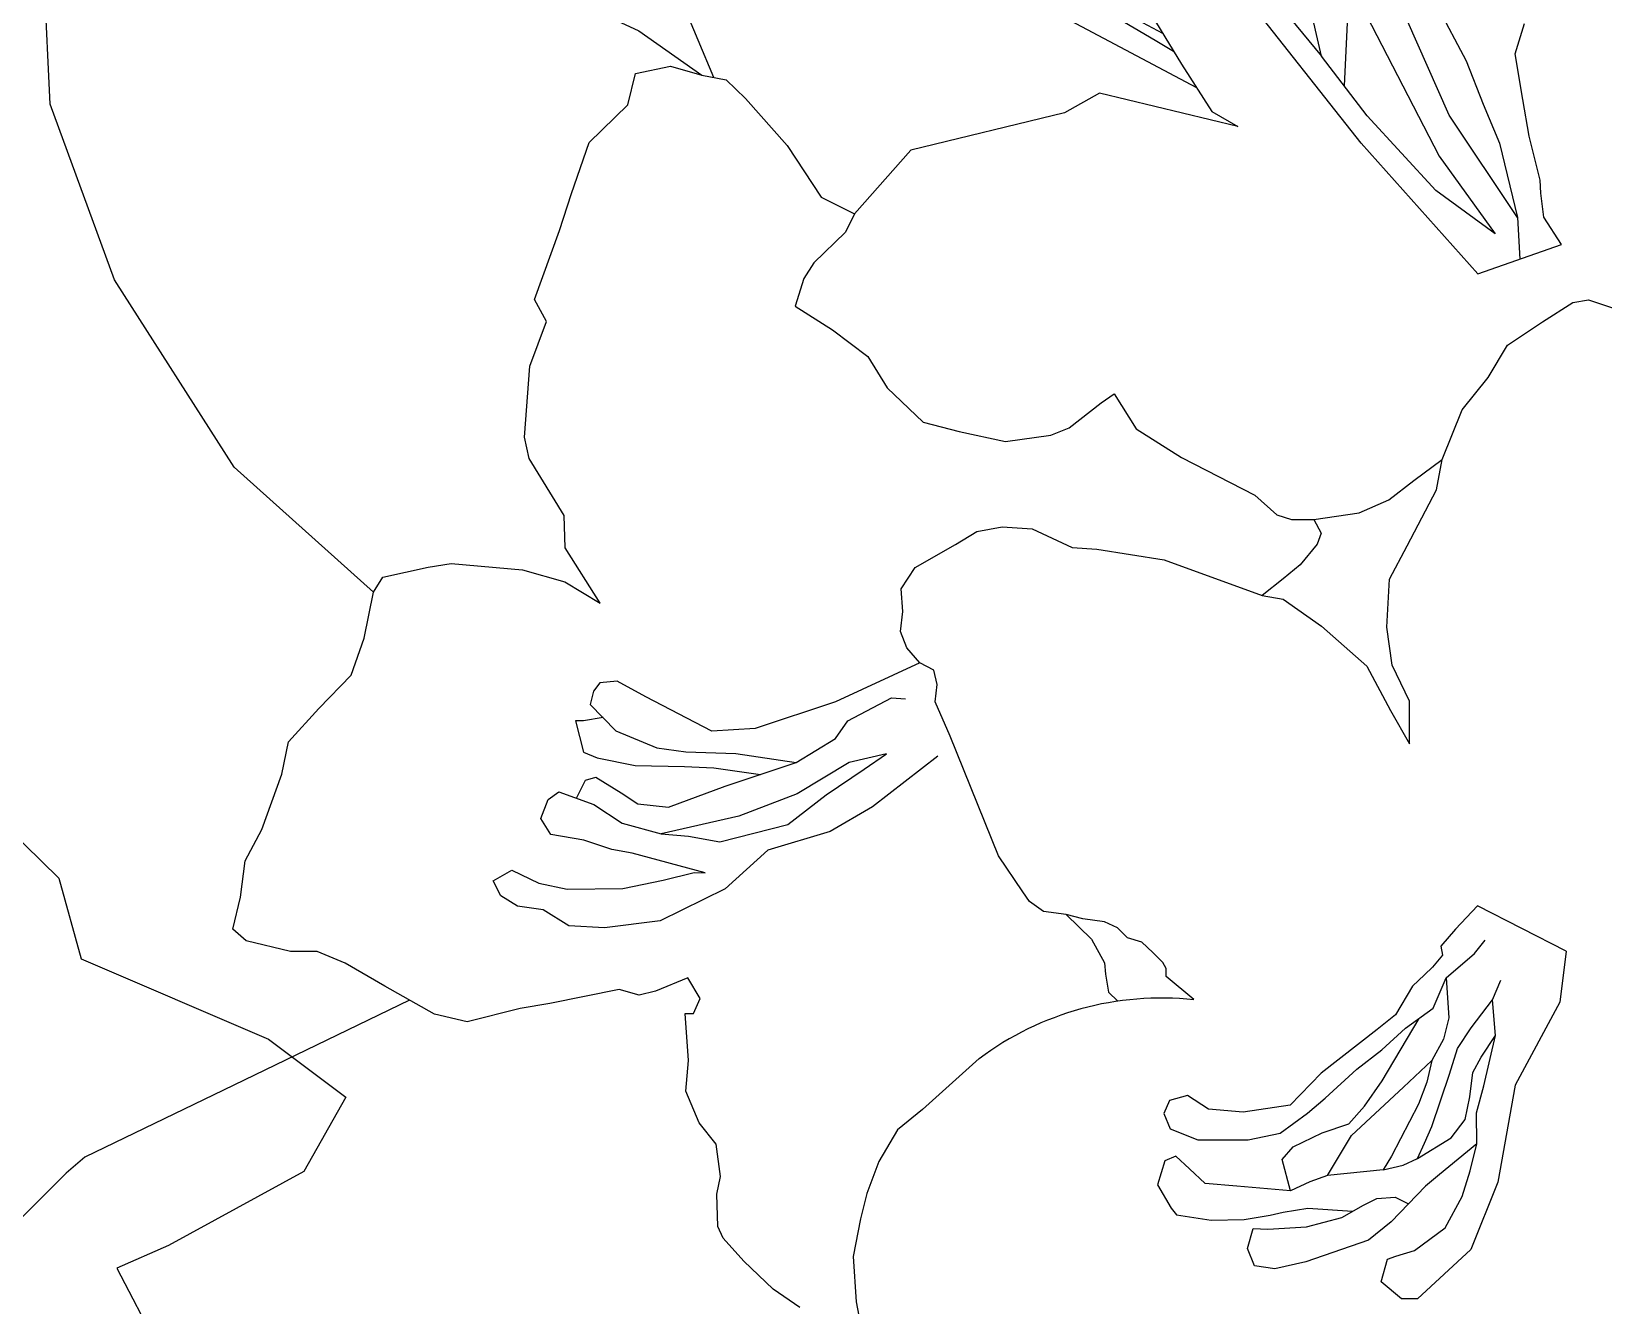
# Model space of a CAD drawing. Header units: millimetres. Extents: x 604785 to 1211550, y 1311006 to 2622648.
# Drawn here: x 605112.5311 to 605112.9364, y 1311075.9892 to 1311076.3175 of the extents above; entities that cross this region are included whole.
import ezdxf

# ---------------------------------------------------------------- set-up
doc = ezdxf.new("R2010")
doc.units = ezdxf.units.MM
doc.layers.add('elenarbi-free_blocks', color=7, linetype='Continuous')

# ---------------------------------------------------------------- blocks, each defined once
blk = doc.blocks.new('A$C20C8591F')
at = {"layer": 'elenarbi-free_blocks', "color": 90}
blk.add_lwpolyline([(21.054, 7.5912), (21.6497, 7.0087), (21.728, 6.7295), (22.3765, 6.4502), (22.6449, 6.2491), (22.4995, 5.9922), (22.0299, 5.7352), (21.851, 5.6571), (22.1305, 5.1208), (22.589, 4.9645), (23.4612, 4.8527), (24.2216, 4.8081), (24.5571, 4.8863), (24.5571, 4.8863), (24.1769, 4.4729), (23.327, 4.1825), (22.2871, 4.149), (20.2519, 4.4171), (19.4579, 4.7299), (19.3796, 4.9645), (19.3014, 5.1097)], dxfattribs=at)
blk = doc.blocks.new('A$C69433AA9')
at = {"layer": 'elenarbi-free_blocks', "color": 82}
for p, q in [((4.797, 12.257), (3.506, 11.633)), ((3.506, 11.633), (2.545, 11.169)), ((2.545, 11.169), (2.415, 11.058)), ((2.415, 11.058), (2.085, 10.728))]:
    blk.add_line(p, q, dxfattribs=at)
at = {"layer": 'elenarbi-free_blocks', "color": 211}
for points in [[(6.907, 18.651), (6.689, 19.17)], [(9.885, 19.175), (10.149, 18.743), (10.359, 18.417), (10.538, 18.312), (9.579, 18.543), (9.337, 18.406), (8.271, 18.149), (7.882, 17.707)], [(10.234, 12.261), (10.043, 12.422), (10.043, 12.476), (10.019, 12.519), (9.949, 12.588), (9.874, 12.658), (9.775, 12.69), (9.705, 12.759), (9.614, 12.8), (9.464, 12.821), (9.349, 12.851), (9.191, 12.872), (9.094, 12.942), (9.049, 13.009), (8.879, 13.258), (8.545, 14.086), (8.441, 14.324), (8.455, 14.445), (8.431, 14.544), (8.334, 14.596), (8.244, 14.698), (8.201, 14.812), (8.216, 14.951), (8.206, 15.107), (8.302, 15.255), (8.581, 15.414), (8.729, 15.504), (8.906, 15.538), (9.114, 15.523), (9.39, 15.395), (9.561, 15.383), (10.029, 15.308), (10.708, 15.061), (10.854, 15.037), (11.119, 14.849), (11.434, 14.572), (11.597, 14.264), (11.73, 14.034), (11.73, 14.33), (11.609, 14.578), (11.573, 14.843), (11.591, 15.175), (11.712, 15.405), (11.917, 15.794), (11.955, 16.005), (12.094, 16.349), (12.275, 16.573), (12.408, 16.796), (12.65, 16.959), (12.861, 17.092), (12.97, 17.11), (13.17, 17.043)], [(8.746, 11.852), (8.353, 11.499), (8.18, 11.358), (8.049, 11.14), (7.967, 10.918), (7.922, 10.741), (7.871, 10.48), (7.894, 10.167), (7.93, 9.972)], [(7.503, 10.127), (7.317, 10.254), (7.113, 10.449), (6.972, 10.607), (6.935, 10.689), (6.926, 10.913), (6.953, 11.036), (6.922, 11.258), (6.804, 11.408), (6.713, 11.626), (6.731, 11.839), (6.708, 12.165), (6.765, 12.165), (6.811, 12.268), (6.725, 12.411), (6.502, 12.319), (6.388, 12.291), (6.251, 12.331), (5.769, 12.234), (5.563, 12.2), (5.197, 12.108), (4.969, 12.16), (4.626, 12.354), (4.351, 12.514), (4.157, 12.594), (3.972, 12.594), (3.664, 12.669), (3.572, 12.749), (3.624, 12.971), (3.658, 13.223), (3.772, 13.439), (3.912, 13.824), (3.957, 14.048), (4.168, 14.278), (4.393, 14.509), (4.483, 14.765), (4.547, 15.085), (4.611, 15.188), (4.925, 15.258), (5.085, 15.284), (5.579, 15.239), (5.874, 15.156), (6.117, 15.008), (5.875, 15.391), (5.869, 15.615), (5.625, 16.012), (5.593, 16.159), (5.631, 16.652), (5.747, 16.96), (5.663, 17.113), (5.837, 17.591), (5.92, 17.848), (6.042, 18.2), (6.311, 18.462), (6.362, 18.68), (6.606, 18.731), (6.824, 18.667), (6.991, 18.635), (7.125, 18.507), (7.414, 18.181), (7.651, 17.822), (7.882, 17.707), (7.818, 17.579), (7.6, 17.367), (7.529, 17.258), (7.471, 17.066), (7.729, 16.903), (7.973, 16.717), (8.107, 16.5), (8.357, 16.263), (8.607, 16.199), (8.928, 16.128), (9.242, 16.173), (9.37, 16.224), (9.591, 16.396), (9.681, 16.46), (9.835, 16.217), (10.149, 16.018), (10.656, 15.756), (10.81, 15.621), (10.912, 15.589), (11.066, 15.589), (11.38, 15.634), (11.585, 15.724), (11.758, 15.858), (11.955, 16.005)], [(11.066, 15.589), (11.117, 15.494), (11.089, 15.418), (10.971, 15.275), (10.854, 15.177), (10.708, 15.061)], [(9.349, 12.851), (9.525, 12.68), (9.615, 12.515), (9.621, 12.438), (9.643, 12.312), (9.707, 12.251)]]:
    blk.add_lwpolyline(points, dxfattribs=at)
at = {"layer": 'elenarbi-free_blocks'}
for points in [[(9.795, 19.37), (9.255, 19.806), (8.931, 20.356), (8.754, 20.618), (8.663, 20.978), (8.602, 21.081), (8.504, 21.142), (8.437, 20.935), (8.498, 20.728), (8.547, 20.642), (8.602, 20.35), (8.62, 20.118), (8.986, 19.679), (9.242, 19.466), (9.773, 19.088), (10.017, 18.959)], [(10.254, 18.58), (9.231, 19.123), (8.706, 19.415), (8.162, 19.629), (7.943, 19.739), (7.741, 19.94), (7.747, 20.196), (7.973, 20.117), (8.107, 19.971), (8.467, 19.721), (8.736, 19.574), (8.839, 19.489), (8.589, 19.695), (8.467, 19.885), (8.394, 20.105), (8.302, 20.342), (8.29, 20.611), (8.29, 20.732), (8.497, 20.732)], [(12.477, 17.681), (12.003, 18.391), (11.566, 19.383), (11.518, 19.891), (11.492, 20.157), (11.433, 20.335), (11.324, 20.391), (11.236, 20.293), (11.207, 20.075), (11.236, 19.823), (11.395, 19.153), (11.934, 18.107), (12.322, 17.568), (11.911, 17.868), (11.436, 18.386), (11.119, 18.8), (11.032, 19.181), (11.075, 19.325), (11.089, 19.472), (11.32, 19.472)], [(8.803, 19.899), (9.103, 19.445), (9.422, 19.232), (9.966, 18.91), (10.092, 18.835)], [(12.203, 17.29), (11.393, 18.197), (10.569, 19.244), (10.405, 19.452), (10.354, 19.69), (10.421, 19.888), (10.632, 19.883), (10.732, 19.686), (10.741, 19.501), (10.774, 19.367), (10.9, 19.065), (11.119, 18.8)], [(12.203, 17.29), (12.784, 17.495), (12.66, 17.683), (12.639, 17.85), (12.634, 17.941), (12.558, 18.246), (12.515, 18.499), (12.461, 18.816), (12.526, 19.026)], [(11.922, 19.145), (12.121, 18.768), (12.24, 18.466), (12.353, 18.197), (12.477, 17.681), (12.493, 17.392)], [(11.278, 18.593), (11.32, 19.472)], [(8.334, 14.596), (7.749, 14.325), (7.192, 14.139), (6.893, 14.121), (6.435, 14.359), (6.237, 14.467), (6.116, 14.457), (6.073, 14.399), (6.048, 14.306), (6.227, 14.124), (6.512, 14.007), (6.713, 13.979), (7.059, 13.967), (7.476, 13.904)], [(5.953, 13.657), (6.017, 13.781), (6.088, 13.802), (6.264, 13.694), (6.379, 13.617), (6.592, 13.595), (6.984, 13.74), (7.476, 13.904), (7.749, 14.071), (7.835, 14.192), (8.138, 14.352), (8.234, 14.346)], [(6.138, 14.215), (6.002, 14.192), (5.946, 14.192), (6.002, 13.976), (6.098, 13.936), (6.36, 13.883), (6.703, 13.877), (6.907, 13.868), (7.23, 13.822)], [(8.46, 13.948), (8.007, 13.597), (7.712, 13.425), (7.28, 13.297), (6.984, 13.028), (6.535, 12.808), (6.148, 12.759), (5.901, 12.773), (5.723, 12.884), (5.544, 12.909), (5.429, 12.98), (5.377, 13.085), (5.506, 13.159), (5.692, 13.069), (5.89, 13.026), (6.276, 13.032), (6.554, 13.088), (6.77, 13.143), (6.845, 13.14), (6.341, 13.276), (6.199, 13.301), (6.004, 13.366), (5.775, 13.406), (5.707, 13.517), (5.757, 13.647), (5.831, 13.7), (6.075, 13.613), (6.27, 13.484), (6.542, 13.41), (6.73, 13.394), (6.947, 13.354), (7.42, 13.474), (7.686, 13.681), (7.949, 13.857), (8.103, 13.965), (7.844, 13.904), (7.485, 13.687), (7.08, 13.533), (6.542, 13.41)], [(12.816, 12.597), (12.2, 12.912), (12.048, 12.749), (11.947, 12.631), (11.957, 12.57), (11.889, 12.486), (11.832, 12.432), (11.751, 12.354), (11.632, 12.155), (11.504, 12.054), (11.117, 11.751), (10.901, 11.529), (10.576, 11.481), (10.336, 11.502), (10.191, 11.596), (10.066, 11.562), (10.025, 11.471), (10.069, 11.366), (10.262, 11.289), (10.61, 11.289), (10.833, 11.336), (11.023, 11.474), (11.144, 11.579), (11.364, 11.778), (11.537, 11.914), (11.702, 12.062), (11.892, 12.201), (11.983, 12.411), (12.179, 12.58), (12.254, 12.674)], [(12.816, 12.597), (12.772, 12.243), (12.461, 11.669), (12.342, 10.995), (12.155, 10.528), (11.784, 10.187), (11.674, 10.187), (11.533, 10.306), (11.576, 10.463), (11.635, 10.484), (11.763, 10.523), (11.976, 10.68), (12.095, 10.897), (12.15, 11.075), (12.197, 11.262), (12.193, 11.476), (12.244, 11.663), (12.325, 12.012), (12.304, 12.259), (12.363, 12.395)], [(11.983, 12.411), (12.002, 12.134), (11.965, 11.987), (11.883, 11.839), (11.85, 11.688), (11.792, 11.536), (11.604, 11.176), (11.546, 11.082), (11.686, 11.114), (11.784, 11.159), (11.833, 11.266), (11.883, 11.381), (12.006, 11.745), (12.063, 11.921), (12.157, 12.065), (12.304, 12.259)], [(10.905, 10.936), (10.846, 11.152), (10.923, 11.241), (11.124, 11.337), (11.309, 11.401), (11.418, 11.522), (11.539, 11.699), (11.797, 12.131)], [(11.784, 11.159), (12.019, 11.302), (12.114, 11.429), (12.148, 11.587), (12.168, 11.755), (12.227, 11.861), (12.325, 12.012)], [(11.16, 11.041), (11.328, 11.32), (11.687, 11.654), (11.883, 11.839)], [(12.197, 11.262), (11.937, 11.048), (11.841, 10.968), (11.602, 10.722), (11.445, 10.594), (11.01, 10.444), (10.796, 10.396), (10.655, 10.415), (10.607, 10.537), (10.646, 10.674), (10.748, 10.671), (11.016, 10.687), (11.259, 10.751), (11.41, 10.837), (11.503, 10.882), (11.63, 10.891), (11.722, 10.845)], [(11.546, 11.082), (11.16, 11.041), (11.039, 10.997), (10.905, 10.936), (10.533, 10.968), (10.312, 10.987), (10.204, 11.089), (10.108, 11.176), (10.034, 11.144), (9.983, 10.978), (10.076, 10.815), (10.114, 10.77), (10.354, 10.732), (10.584, 10.738), (10.763, 10.767), (10.853, 10.789), (11.025, 10.815), (11.335, 10.794)]]:
    blk.add_lwpolyline(points, dxfattribs=at)
at = {"layer": 'elenarbi-free_blocks', "color": 82}
blk.add_lwpolyline([(4.547, 15.085), (3.581, 15.951), (2.751, 17.25), (2.304, 18.467), (2.266, 19.297), (2.501, 19.297), (2.666, 19.427), (2.813, 19.505), (3.039, 19.531), (3.405, 19.557), (3.935, 19.566), (4.335, 19.54), (5.047, 19.479), (5.638, 19.323), (6.386, 18.975), (6.824, 18.667)], dxfattribs=at)
at = {"layer": 'elenarbi-free_blocks', "color": 211}
blk.add_arc((10.011, 10.16), 2.112, 83.9325, 126.7905, dxfattribs=at)

msp = doc.modelspace()

# ---------------------------------------------------------------- block references
for name, p, xscale, yscale, zscale in [('A$C20C8591F', (605110.92798, 1311075.57808), 0.0743742692273158, 0.0743742692273158, 0.0743742692273158), ('A$C69433AA9', (605112.45024, 1311075.61208), 0.03718713462861212, 0.03718713462861212, 0.03718713462861212)]:
    msp.add_blockref(name, p, dxfattribs=dict(xscale=xscale, yscale=yscale, zscale=zscale))

doc.saveas('drawing.dxf')
